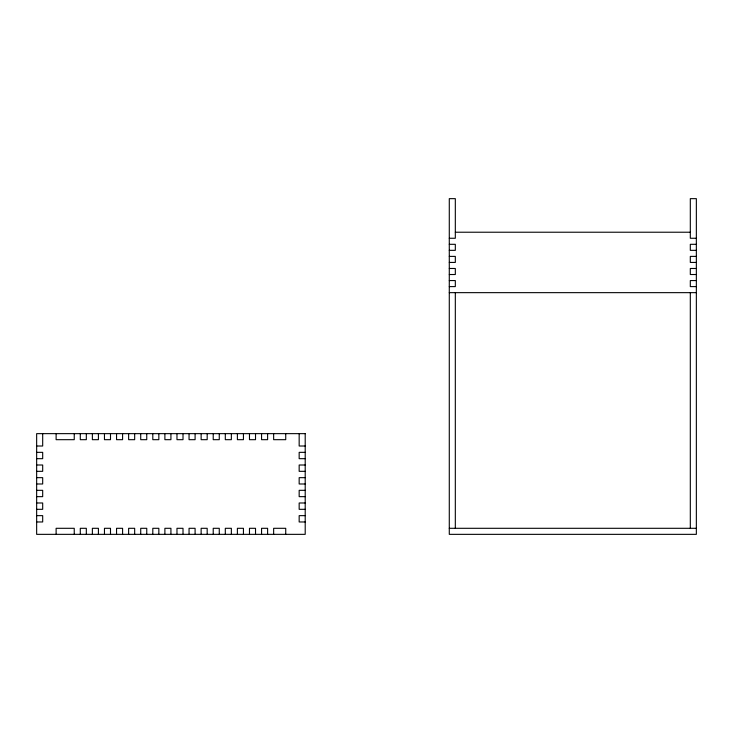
<?xml version="1.0" encoding="UTF-8"?>
<svg xmlns="http://www.w3.org/2000/svg" width="733" height="733" viewBox="0 0 733 733"><rect width="100%" height="100%" fill="white"/><g stroke="black" fill="none" stroke-linecap="round" stroke-linejoin="round"><path stroke-width="1.1" d="M455.321 232.224L690.312 232.224M449.283 238.262L455.321 238.262L455.321 198.652L449.283 198.652L449.283 534.348L696.35 534.348L696.35 198.652L690.312 198.652L690.312 238.262L696.35 238.262M449.283 244.309L455.321 244.309L455.321 250.347L449.283 250.347M696.35 244.309L690.312 244.309L690.312 250.347L696.35 250.347M449.283 256.394L455.321 256.394L455.321 262.432L449.283 262.432M696.35 256.394L690.312 256.394L690.312 262.432L696.35 262.432M449.283 268.48L455.321 268.48L455.321 274.518L449.283 274.518M696.35 268.48L690.312 268.48L690.312 274.518L696.35 274.518M449.283 280.565L455.321 280.565L455.321 286.603L449.283 286.603M696.35 280.565L690.312 280.565L690.312 286.603L696.35 286.603M449.283 292.65L696.35 292.65M36.65 446.012L42.688 446.012L42.688 433.643M305.203 446.012L299.165 446.012L299.165 433.643M36.65 452.343L42.688 452.343L42.688 458.675L36.65 458.675M305.203 452.343L299.165 452.343L299.165 458.675L305.203 458.675M36.65 465.006L42.688 465.006L42.688 471.328L36.65 471.328M305.203 465.006L299.165 465.006L299.165 471.328L305.203 471.328M36.65 477.659L42.688 477.659L42.688 483.991L36.65 483.991M305.203 477.659L299.165 477.659L299.165 483.991L305.203 483.991M36.65 490.322L42.688 490.322L42.688 496.653L36.65 496.653M305.203 490.322L299.165 490.322L299.165 496.653L305.203 496.653M36.65 502.985L42.688 502.985L42.688 509.316L36.65 509.316M305.203 502.985L299.165 502.985L299.165 509.316L305.203 509.316M36.65 515.647L42.688 515.647L42.688 521.969L36.65 521.969M305.203 515.647L299.165 515.647L299.165 521.969L305.203 521.969M449.283 528.301L696.35 528.301M690.312 292.513L690.312 528.301M455.321 292.513L455.321 528.301M285.733 433.643L285.733 439.681L273.647 439.681L273.647 433.643M285.733 534.348L285.733 528.301L273.647 528.301L273.647 534.348M267.609 433.643L267.609 439.681L261.562 439.681L261.562 433.643M267.609 534.348L267.609 528.301L261.562 528.301L261.562 534.348M255.524 433.643L255.524 439.681L249.477 439.681L249.477 433.643M255.524 534.348L255.524 528.301L249.477 528.301L249.477 534.348M243.438 433.643L243.438 439.681L237.391 439.681L237.391 433.643M243.438 534.348L243.438 528.301L237.391 528.301L237.391 534.348M231.353 433.643L231.353 439.681L225.306 439.681L225.306 433.643M231.353 534.348L231.353 528.301L225.306 528.301L225.306 534.348M219.268 433.643L219.268 439.681L213.221 439.681L213.221 433.643M219.268 534.348L219.268 528.301L213.221 528.301L213.221 534.348M207.182 433.643L207.182 439.681L201.135 439.681L201.135 433.643M207.182 534.348L207.182 528.301L201.135 528.301L201.135 534.348M195.097 433.643L195.097 439.681L189.05 439.681L189.05 433.643M195.097 534.348L195.097 528.301L189.05 528.301L189.05 534.348M183.012 433.643L183.012 439.681L176.974 439.681L176.974 433.643M183.012 534.348L183.012 528.301L176.974 528.301L176.974 534.348M170.926 433.643L170.926 439.681L164.888 439.681L164.888 433.643M170.926 534.348L170.926 528.301L164.888 528.301L164.888 534.348M158.841 433.643L158.841 439.681L152.803 439.681L152.803 433.643M158.841 534.348L158.841 528.301L152.803 528.301L152.803 534.348M146.756 433.643L146.756 439.681L140.718 439.681L140.718 433.643M146.756 534.348L146.756 528.301L140.718 528.301L140.718 534.348M134.67 433.643L134.67 439.681L128.632 439.681L128.632 433.643M134.67 534.348L134.67 528.301L128.632 528.301L128.632 534.348M122.585 433.643L122.585 439.681L116.547 439.681L116.547 433.643M122.585 534.348L122.585 528.301L116.547 528.301L116.547 534.348M110.5 433.643L110.5 439.681L104.462 439.681L104.462 433.643M110.5 534.348L110.5 528.301L104.462 528.301L104.462 534.348M98.414 433.643L98.414 439.681L92.376 439.681L92.376 433.643M98.414 534.348L98.414 528.301L92.376 528.301L92.376 534.348M86.329 433.643L86.329 439.681L80.291 439.681L80.291 433.643M86.329 534.348L86.329 528.301L80.291 528.301L80.291 534.348M74.244 433.643L74.244 439.681L56.12 439.681L56.12 433.643M74.244 534.348L74.244 528.301L56.12 528.301L56.12 534.348M305.203 433.643L36.65 433.643L36.65 534.348L305.203 534.348L305.203 433.643"/></g></svg>
